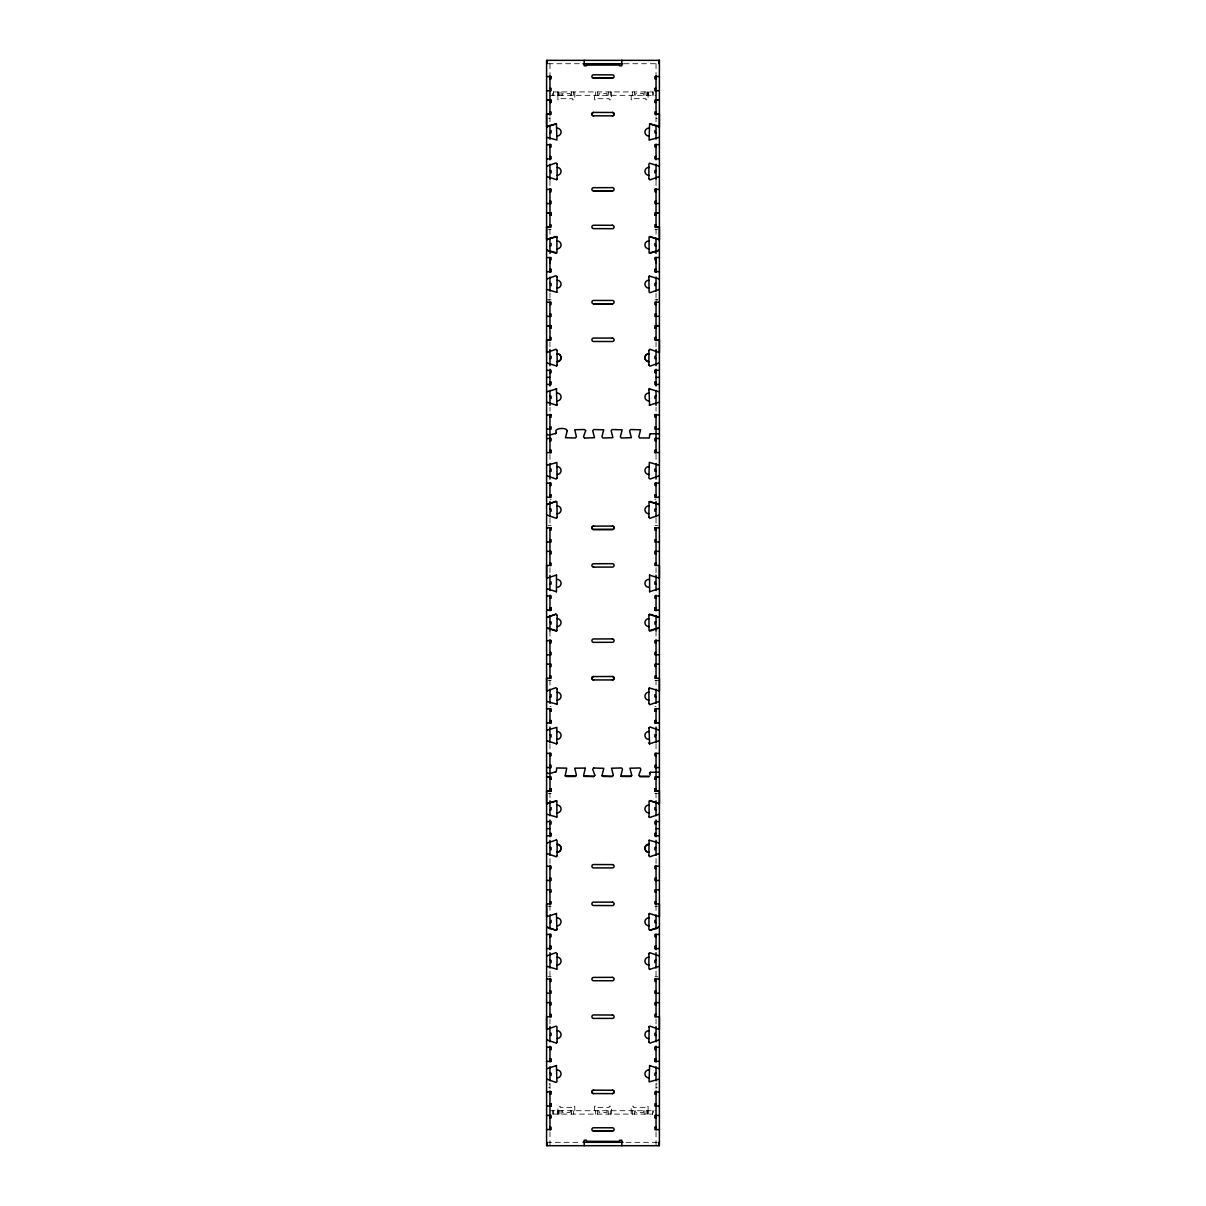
<?xml version="1.0" encoding="UTF-8"?>
<svg xmlns="http://www.w3.org/2000/svg" width="1206" height="1206" viewBox="0 0 1206 1206"><rect width="100%" height="100%" fill="white"/><g stroke="black" fill="none" stroke-linecap="round" stroke-linejoin="round"><path stroke-width="0.75" stroke-dasharray="5 3.75" d="M548.097 63.722L581.94 63.722M624.06 63.722L657.903 63.722M553.253 91.927L652.748 91.927M549.966 95.319L656.034 95.319M548.7 118.354L549.966 118.354M656.034 118.354L657.3 118.354M548.097 229.291L551.097 229.291M654.903 229.291L657.903 229.291M546.589 299.812L551.097 299.812M654.903 299.812L657.903 299.812M548.7 299.977L549.966 299.977M656.034 299.977L657.3 299.977M551.097 499.51L549.966 499.013M654.903 499.51L656.034 499.013M548.097 525.454L551.097 525.454M654.903 525.454L657.903 525.454M548.097 680.591L551.097 680.591M654.903 680.591L659.411 680.591M549.966 706.535L551.097 706.535M654.903 706.535L656.034 706.535M548.097 793.412L551.097 793.412M654.903 793.412L659.411 793.412M548.097 906.234L551.097 906.234M654.903 906.234L657.903 906.234M548.097 976.739L551.097 976.739M654.903 976.739L657.903 976.739M549.122 1083.923L549.966 1083.923M656.034 1083.923L656.878 1083.923M548.7 1087.691L549.966 1087.691M656.034 1087.691L657.3 1087.691M549.966 1110.726L656.034 1110.726M553.253 1114.103L652.748 1114.103M546.589 1142.308L579.935 1142.308M626.065 1142.308L659.411 1142.308M648.104 92.349L648.104 99.827L645.858 99.827L645.858 98.696L633.436 98.696L633.436 99.827L631.19 99.827L631.19 91.927M631.19 1113.681L631.19 1106.204L633.436 1106.204L633.436 1107.334L645.858 1107.334L645.858 1106.204L648.104 1106.204L648.104 1114.103M574.81 92.349L574.81 99.827L572.564 99.827L572.564 98.696L560.142 98.696L560.142 99.827L557.896 99.827L557.896 91.927M557.896 1113.681L557.896 1106.204L560.142 1106.204L560.142 1107.334L572.564 1107.334L572.564 1106.204L574.81 1106.204L574.81 1114.103M656.034 63.722L656.034 74.32M656.034 116.846L656.034 122.469M656.034 180.568L656.034 187.141M656.034 229.261L656.034 234.929M656.034 293.028L656.034 300.535M656.034 341.765L656.034 347.66M656.034 407.176L656.034 411.216M656.034 454.466L656.034 461.988M656.034 518.173L656.034 526.057M656.034 567.725L656.034 575.172M656.034 630.994L656.034 638.426M656.034 680.109L656.034 687.993M656.034 743.816L656.034 751.564M656.034 792.945L656.034 798.945M656.034 858.476L656.034 864.28M656.034 905.51L656.034 911.781M656.034 971.116L656.034 976.905M656.034 1019.01L656.034 1025.462M656.034 1083.561L656.034 1089.184M656.034 1131.846L656.034 1145.7M653.652 91.927L653.652 95.319M653.652 1110.726L653.652 1112.625M652.582 91.927L652.582 95.319M652.582 1110.726L652.582 1114.103M648.331 91.927L648.331 95.319M648.331 1110.726L648.331 1114.103M647.26 91.927L647.26 95.319M647.26 1110.726L647.26 1114.103M646.989 91.927L646.989 95.319M646.989 1110.726L646.989 1114.103M644.878 91.927L644.939 95.319M644.878 1110.726L644.878 1114.103M643.597 95.319L643.597 93.631L635.698 93.631L635.698 95.319M643.597 1110.726L643.597 1112.414L635.698 1112.414L635.698 1110.726M634.371 91.927L634.416 95.319M634.371 1110.726L634.416 1114.103M632.321 91.927L632.321 95.319M632.321 1110.726L632.321 1114.103M611.457 91.927L611.457 99.827L609.211 99.827L609.211 98.696L596.789 98.696L596.789 99.827L594.543 99.827L594.543 91.927M611.457 1114.103L611.457 1106.204L609.211 1106.204L609.211 1107.334L596.789 1107.334L596.789 1106.204L594.543 1106.204L594.543 1114.103M610.326 91.927L610.326 95.319M610.326 1110.726L610.326 1114.103M608.291 91.927L608.231 95.319M608.231 1110.726L608.231 1114.103M606.95 95.319L606.95 93.631L599.05 93.631L599.05 95.319M606.95 1110.726L606.95 1112.414L599.05 1112.414L599.05 1110.726M597.709 91.927L597.769 95.319M597.709 1110.726L597.709 1114.103M595.674 91.927L595.674 95.319M595.674 1110.726L595.674 1114.103M573.679 91.927L573.679 95.319M573.679 1110.726L573.679 1114.103M571.629 91.927L571.584 95.319M571.629 1110.726L571.584 1114.103M570.302 95.319L570.302 93.631L562.403 93.631L562.403 95.319M570.302 1110.726L570.302 1112.414L562.403 1112.414L562.403 1110.726M561.061 91.927L561.122 95.319M561.122 1110.726L561.061 1114.103M559.011 91.927L559.011 95.319M559.011 1110.726L559.011 1114.103M558.74 91.927L558.74 95.319M558.74 1110.726L558.74 1114.103M557.669 91.927L557.669 95.319M557.669 1110.726L557.669 1114.103M553.418 91.927L553.418 95.319M553.418 1110.726L553.418 1114.103M552.348 93.42L552.348 95.319M552.348 1110.726L552.348 1114.103M549.966 63.722L549.966 74.32M549.966 116.846L549.966 122.469M549.966 180.568L549.966 187.141M549.966 229.261L549.966 234.929M549.966 293.028L549.966 300.535M549.966 341.765L549.966 347.66M549.966 407.176L549.966 411.216M549.966 454.466L549.966 461.988M549.966 518.173L549.966 526.057M549.966 567.725L549.966 575.172M549.966 630.994L549.966 638.426M549.966 680.109L549.966 687.993M549.966 743.816L549.966 751.564M549.966 792.945L549.966 798.945M549.966 858.476L549.966 864.28M549.966 905.51L549.966 911.781M549.966 971.116L549.966 976.905M549.966 1019.01L549.966 1025.462M549.966 1083.561L549.966 1089.184M549.966 1131.846L549.966 1145.7"/><path stroke-width="1.5" d="M546.589 1029.442L546.589 1016.703L551.097 1016.703M546.589 916.62L546.589 903.882L551.097 903.882L551.097 901.636L549.966 901.681M546.589 803.799L546.589 791.015L551.097 791.015L551.097 788.754L549.966 788.754L551.097 788.814M546.589 690.978L546.589 678.254M546.589 578.171L546.589 565.433L551.097 565.508L551.097 563.172L549.966 563.232M546.589 352.544L546.589 339.806L549.966 339.76M546.589 239.738L546.589 226.999L551.097 227.045L551.097 224.738L549.966 224.798M546.589 126.916L546.589 114.178L549.966 114.118M549.966 262.787L549.966 261.913M656.034 262.787L656.034 261.913M659.411 1029.442L659.411 1016.703L654.903 1016.794L654.903 1014.457L656.034 1014.457M659.411 916.62L659.411 903.882L654.903 903.882L654.903 901.636L656.034 901.681M659.411 803.799L659.411 791.015L654.903 791.015L654.903 788.754L656.034 788.754L654.903 788.814M659.411 690.978L659.411 678.254L654.903 678.315L654.903 676.008L656.034 676.053M659.411 578.171L659.411 565.433L654.903 565.433L654.903 563.172L656.034 563.232M659.411 352.544L659.411 339.806L656.034 339.76M659.411 239.738L659.411 226.999L654.903 227.045L654.903 224.738L656.034 224.798M659.411 126.916L659.411 114.178L656.034 114.118M556.373 432.306C552.921 428.447 566.157 426.743 567.227 430.632M584.624 438.064L594.513 437.703L592.719 430.768L593.774 429.517L603.724 429.818L601.93 436.753L602.925 438.004L612.95 437.703L611.14 430.768L612.196 429.517L622.16 429.818L620.351 436.753L621.286 437.989L631.371 437.703L629.562 430.768L630.557 429.517L640.582 429.818L638.788 436.753L639.587 437.959L649.341 437.959L649.627 435.276M594.86 775.398L593.804 776.453L583.644 775.895M613.281 775.518L612.226 776.453L602.141 776.001M631.718 775.398L631.22 776.272M565.222 775.895L566.714 768.132L556.72 767.981L556.388 770.755M585.649 430.708L583.493 436.753L584.488 438.004M583.553 775.714L585.302 768.267M601.99 775.714L603.784 768.312L593.834 768.011M631.326 776.182L620.743 776.182L622.507 769.217L621.512 767.951L611.532 768.222L613.281 775.202M639.843 776.453L638.773 775.262L640.914 769.277L639.994 767.966L629.954 768.222L631.718 775.202M546.906 137.363L556.931 140.032L556.403 123.705M556.614 179.694L557.112 178.699M556.795 365.9L557.112 365.041M556.614 518.143L557.112 517.133M556.614 704.485L557.112 703.49M557.112 855.582L556.614 856.592M556.931 969.081L557.112 953.75M557.112 1041.954L556.614 1042.904M546.906 1079.189L555.996 1082.415L556.931 1081.842L556.403 1065.516M649.069 236.964L649.13 253.004L659.094 250.245L650.004 253.366M648.888 276.913L649.386 275.903M648.888 350.433L649.913 349.258L659.094 352.484M649.069 501.862L648.888 517.193M649.597 574.976L649.597 591.784M648.888 615.346L649.386 614.351M648.888 688.882L649.205 688.023M648.888 953.81L649.386 952.8M567.212 430.768L565.463 437.748L575.307 438.004L576.438 436.813L574.734 429.728L584.593 429.517L585.649 430.512M556.087 253.366L546.906 250.185L556.931 252.913L556.931 236.964M557.112 404.417L556.403 405.427M557.112 477.968L556.087 479.038L546.906 475.812M556.403 591.784L556.509 575.021M557.112 742.866L556.403 743.876M649.597 123.705L649.069 140.092L659.094 137.363M557.112 929.238L556.087 930.308L553.147 929.329M648.888 389.613L649.597 388.603M659.094 465.305L649.295 462.32L648.903 478.119L650.004 479.053L659.094 475.812M648.888 728.062L650.004 726.977L659.094 730.203M648.888 914.419L649.597 913.424M649.597 1065.516L649.069 1081.903L659.094 1079.189M556.931 292.199L557.112 276.852M557.082 478.164L556.87 462.486L546.906 465.305M556.931 630.632L557.112 615.301M556.931 816.99L556.87 800.935L546.906 803.693L556.509 800.709M649.069 840.311L648.888 855.642M649.205 1026.487L648.888 1042.014M648.964 389.236L649.597 405.427M648.964 727.685L649.597 743.876M649.597 800.663L659.094 803.754L650.004 800.513L649.069 801.086L649.069 816.99M648.964 914.058L648.918 929.509L650.004 930.323L652.853 929.329M648.964 1026.939L650.004 1026.155L659.094 1029.396M556.931 405.005L556.403 388.603M556.931 929.811L556.403 913.424M576.212 776.001L565.222 775.895M556.795 292.319L546.906 289.47M556.87 704.198L546.906 701.44M556.795 743.62L556.87 727.384L546.906 730.203M649.205 501.726L659.094 504.515M556.795 630.753L546.906 627.964M556.795 817.11L546.906 814.261M649.205 840.19L659.094 843.024M556.795 969.202L546.906 966.353M649.295 276.038L659.094 278.963M556.705 405.201L546.906 402.276M649.295 388.845L659.094 391.769M649.295 614.472L659.094 617.336L650.004 614.171M556.614 179.634L546.906 176.649M649.386 163.142L659.094 166.142M556.614 365.991L546.906 362.991M649.386 687.933L659.094 690.932M649.491 236.632L659.094 239.632L650.004 236.512M649.491 575.081L659.094 578.126M556.403 743.816L546.906 740.71M649.491 913.53L659.094 916.575M546.906 166.142L555.996 162.9L557.112 164.091M648.888 178.699L649.913 179.875L659.094 176.649M555.996 236.451L546.906 239.632L556.509 236.632M546.906 278.963L555.996 275.722L557.112 276.913M659.094 289.47L650.004 292.711L649.069 292.138L648.888 276.852M546.906 352.484L555.996 349.258L557.112 350.433M546.906 391.769L556.705 388.845M659.094 362.991L650.004 366.172L648.888 365.041M659.094 402.276L649.295 405.201M546.906 504.515L555.996 501.349L556.931 501.907L557.112 517.193M546.906 504.575L556.087 501.41M648.888 517.133L649.913 518.324L659.094 515.083M546.906 578.126L556.509 575.081M555.996 614.171L546.906 617.336L555.996 614.171L557.112 615.346M659.094 588.634L649.597 591.739M659.094 627.904L649.069 630.572L648.888 615.301M659.094 627.964L649.808 631.13M546.906 690.932L555.996 687.691L557.112 688.882M648.888 703.49L649.913 704.666L659.094 701.44M649.597 743.816L659.094 740.71M546.906 843.024L556.509 839.979M648.964 816.733L649.913 817.487L659.094 814.261M648.888 855.582L649.913 856.773L659.094 853.531M546.906 916.575L556.509 913.53M546.906 955.845L555.996 952.619L557.112 953.81M650.004 930.263L659.094 927.082L653.411 929.133M659.094 966.353L649.491 969.413M546.906 1029.396L555.996 1026.155L556.931 1026.728L557.112 1042.014M546.906 1068.682L556.403 1065.576M648.888 1041.954L649.913 1043.145L659.094 1039.904M649.597 123.766L659.094 126.796L649.702 123.736M546.906 588.634L556.403 591.739M649.597 1065.576L659.094 1068.682M556.192 631.13L546.906 627.904M556.192 856.697L546.906 853.531M649.702 952.725L659.094 955.845M593.699 767.951L592.719 769.292L594.86 775.202M649.145 776.453L639.843 776.453M546.906 515.083L556.192 518.248M546.906 1039.904L556.192 1043.069M555.318 433.813C559.991 431.1 547.087 437.446 546.589 433.783M650.682 433.813L659.411 433.783M555.318 772.262C559.961 769.549 547.418 775.955 546.589 772.232M650.682 772.262L659.411 772.232M649.913 501.41L659.094 504.575M555.996 930.323L546.906 927.082L552.589 929.133M585.031 768.071L574.734 768.177L576.438 775.202M575.383 776.453L566.187 776.513M593.804 776.453L584.548 776.453M612.226 776.453L602.985 776.453M583.041 63.722L622.959 63.722M584.201 60.3L584.201 65.817L586.448 65.817L586.448 64.627L619.552 64.627L619.552 65.817L621.799 65.817L621.799 60.3M586.448 64.687L619.552 64.687M546.589 76.566L551.097 76.626M659.411 76.521L654.903 76.566L654.903 78.887L656.034 78.887M593.593 78.254L612.407 78.194A1.688 1.688 0 0 0 614.095 76.566A1.688 1.688 0 0 0 612.407 74.878L593.593 74.817A1.688 1.688 0 0 0 591.905 76.566A1.688 1.688 0 0 0 593.593 78.254L612.407 78.254M549.966 78.827L551.097 78.887L551.097 76.566M549.966 88.475L551.097 88.415L551.097 90.721L546.589 90.721M654.903 88.475L656.034 88.475M659.411 90.676L654.903 90.721L654.903 88.415M551.097 100.068L546.589 100.083L551.097 100.128L551.097 102.389L549.966 102.389L551.097 102.329M656.034 100.098L659.411 100.098L654.903 100.068L654.903 102.389L656.034 102.389L654.903 102.329M549.966 111.977L551.097 111.917L551.097 114.223L546.589 114.223M656.034 111.917L654.903 111.977L654.903 114.223L659.411 114.223M593.593 112.414L612.407 112.475A1.688 1.688 0 0 1 614.095 114.103A1.688 1.688 0 0 1 612.407 115.866L593.593 115.806A1.688 1.688 0 0 1 591.905 114.163A1.688 1.688 0 0 1 593.593 112.414L593.593 112.475A1.688 1.688 0 0 0 591.905 114.163A1.688 1.688 0 0 0 593.593 115.806L593.593 115.866M549.966 132.826L551.097 132.826L551.097 130.58M656.034 132.826L654.903 132.826L654.903 130.58M546.589 144.765L551.097 144.72L551.097 147.026L549.966 146.966M659.411 144.675L654.903 144.72L654.903 147.026L656.034 146.966M549.966 156.614L551.097 156.614L551.097 158.875L546.589 158.875M656.034 156.554L654.903 156.554L654.903 158.875L659.411 158.77M549.966 170.619L551.097 170.619L551.097 172.88M656.034 170.619L654.903 170.619L654.903 172.88M549.966 189.236L551.097 189.236M654.903 189.236L656.034 189.236M546.589 189.387L551.097 189.448L551.097 191.709L549.966 191.709M659.411 189.342L654.903 189.448L654.903 191.709L656.034 191.648M593.593 191.076L612.407 191.015A1.688 1.688 0 0 0 614.095 189.327A1.688 1.688 0 0 0 612.407 187.639L593.593 187.699A1.688 1.688 0 0 0 591.905 189.327A1.688 1.688 0 0 0 593.593 191.015L612.407 191.076M549.966 201.296L551.097 201.236L551.097 203.558L546.589 203.558M656.034 201.296L654.903 201.236L654.903 203.558L659.411 203.467M551.097 212.889L546.589 212.904L551.097 212.949L551.097 215.211L549.966 215.211L551.097 215.15M656.034 212.919L659.411 212.919L654.903 212.889L654.903 215.211L656.034 215.211L654.903 215.15M612.407 225.296L593.593 225.236A1.688 1.688 0 0 0 591.905 226.939A1.688 1.688 0 0 0 593.593 228.627L612.407 228.688A1.688 1.688 0 0 0 614.095 226.984A1.688 1.688 0 0 0 612.407 225.296L612.407 225.236M546.589 226.939L549.966 226.939M656.034 226.939L659.411 226.939M549.966 245.647L551.097 245.647L551.097 243.401M656.034 245.647L654.903 245.647L654.903 243.401M546.589 257.541L551.097 257.602L551.097 259.848L549.966 259.848M659.411 257.496L654.903 257.541L654.903 259.848L656.034 259.787M551.097 269.375L549.966 269.375L551.097 269.435L551.097 271.697L549.408 271.697M654.903 269.375L656.034 269.375L654.903 269.435L654.903 271.697L656.592 271.697M551.097 271.636L546.876 271.697M654.903 271.636L659.411 271.606M549.966 283.455L551.097 283.455L551.097 285.701M656.034 283.455L654.903 283.455L654.903 285.701M546.589 302.254L551.097 302.254L551.097 304.515L549.966 304.455M659.411 302.239L654.903 302.193L654.903 304.515L656.034 304.455M593.593 303.822L612.407 303.822A1.688 1.688 0 0 0 614.095 302.133A1.688 1.688 0 0 0 612.407 300.445L593.593 300.445A1.688 1.688 0 0 0 591.905 302.133A1.688 1.688 0 0 0 593.593 303.822L612.407 303.822M549.966 314.042L551.097 314.042L551.097 316.364L546.589 316.364M656.034 314.103L654.903 314.103L654.903 316.364L659.411 316.289M546.589 325.695L551.097 325.695L551.097 328.017L549.966 328.017M659.411 325.695L654.903 325.695L654.903 328.017L656.034 328.017M546.589 325.726L551.097 325.756M656.034 325.726L659.411 325.726M549.966 327.957L551.097 327.957M654.903 327.957L656.034 327.957M549.966 337.544L551.097 337.544L551.097 339.851L546.589 339.851M654.903 337.605L656.034 337.605M654.903 339.806L659.411 339.851M549.966 358.484L551.097 358.484L551.097 356.222M656.034 358.484L654.903 358.484L654.903 356.222M546.589 370.393L551.097 370.348L551.097 372.654L549.966 372.654M654.903 370.393L659.411 370.317M654.903 372.594L656.034 372.654M546.589 377.372L549.966 377.372M656.034 377.372L659.411 377.372M551.097 382.181L549.966 382.181L551.097 382.242L551.097 384.503L546.589 384.443M654.903 382.181L656.034 382.181L654.903 382.242L654.903 384.503L659.411 384.428M549.966 396.277L551.097 396.277L551.097 398.523M656.034 396.277L654.903 396.277L654.903 398.523M549.966 414.894L551.097 414.894L551.097 417.276L549.966 417.276M656.034 417.216L654.903 417.276L654.903 414.954L656.034 414.894M546.589 414.954L551.097 414.954M654.903 414.954L659.411 414.985M549.966 426.803L551.097 426.864L551.097 429.125L546.589 429.095M656.034 426.803L654.903 426.864L654.903 429.125L659.411 429.14M547.011 438.547L551.097 438.456L551.097 440.778L549.966 440.778M658.989 438.547L654.903 438.456L654.903 440.778L656.034 440.778M551.097 450.305L549.966 450.305L551.097 450.366L551.097 452.627L549.966 452.687L549.966 414.216M654.903 450.305L656.034 450.305L654.903 450.366L654.903 452.627L656.034 452.687L656.034 414.216M546.589 452.567L551.097 452.567M654.903 452.567L659.411 452.582M549.966 471.305L551.097 471.305L551.097 469.044M656.034 471.305L654.903 471.305L654.903 469.044M546.589 483.214L551.097 483.154L551.097 485.475L549.966 485.415M659.411 483.139L654.903 483.214L654.903 485.475L656.034 485.415M551.097 495.003L549.966 495.003L551.097 495.063L551.097 497.309L546.589 497.249M654.903 495.003L656.034 495.003L654.903 495.063L654.903 497.309L659.411 497.249M549.966 509.098L551.097 509.098L551.097 511.359M656.034 509.098L654.903 509.098L654.903 511.359M593.593 526.133L612.407 526.087A1.688 1.688 0 0 1 614.095 527.776A1.688 1.688 0 0 1 612.407 529.524L593.593 529.524A1.688 1.688 0 0 1 591.905 527.836A1.688 1.688 0 0 1 593.593 526.087L593.593 526.133A1.688 1.688 0 0 0 591.905 527.836A1.688 1.688 0 0 0 593.593 529.464L612.407 529.464A1.688 1.688 0 0 0 614.095 527.776A1.688 1.688 0 0 0 612.407 526.133L612.407 526.133M551.097 527.715L549.966 527.715L549.966 565.508M654.903 527.715L656.034 527.715L656.034 565.508M546.589 527.836L551.097 527.896L551.097 530.143L549.966 530.143M659.411 527.806L654.903 527.836L654.903 530.143L656.034 530.143M549.966 539.685L551.097 539.73L551.097 541.991L546.589 541.991M656.034 539.685L654.903 539.73L654.903 541.991L659.411 541.961M546.589 551.368L551.097 551.338L551.097 553.644L549.966 553.644L551.097 553.584M659.411 551.368L654.903 551.338L654.903 553.644L656.034 553.644L654.903 553.584M593.593 567.121L612.407 567.061A1.688 1.688 0 0 0 614.095 565.373A1.688 1.688 0 0 0 612.407 563.684L593.593 563.745A1.688 1.688 0 0 0 591.905 565.433A1.688 1.688 0 0 0 593.593 567.121L593.593 567.061M549.966 584.126L551.097 584.126L551.097 581.865M656.034 584.126L654.903 584.126L654.903 581.865M546.589 595.975L551.097 595.975L551.097 598.297L549.966 598.236M659.411 595.975L654.903 596.035L654.903 598.297L656.034 598.236M551.097 607.824L549.966 607.824L551.097 607.884L551.097 610.13L549.408 610.13M654.903 607.824L656.034 607.824L654.903 607.884L654.903 610.13L656.592 610.13M551.097 610.085L546.876 610.13M654.903 610.085L659.124 610.13M549.966 621.919L551.097 621.919L551.097 624.18M656.034 621.919L654.903 621.919L654.903 624.18M546.589 640.718L551.097 640.537M659.411 640.627L654.903 640.657L654.903 642.964L656.034 642.964M549.966 642.919L551.097 642.919L551.097 640.657M549.966 652.506L551.097 652.506L551.097 654.813L546.589 654.813M656.034 652.506L654.903 652.506L654.903 654.813L659.411 654.768M546.589 664.189L551.097 664.159L551.097 666.466L549.966 666.405M659.411 664.189L654.903 664.159L654.903 666.466L656.034 666.466M549.966 676.008L551.097 676.008L551.097 678.315L546.589 678.315M593.593 676.566L612.407 676.506A1.688 1.688 0 0 1 614.095 678.194A1.688 1.688 0 0 1 612.407 679.943L593.593 679.943A1.688 1.688 0 0 1 591.905 678.254A1.688 1.688 0 0 1 593.593 676.506L593.593 676.566A1.688 1.688 0 0 0 591.905 678.254A1.688 1.688 0 0 0 593.593 679.883L593.593 679.943M549.966 696.947L551.097 696.947L551.097 694.686M656.034 696.947L654.903 696.947L654.903 694.686M546.589 708.842L551.097 708.781L551.097 711.103M659.411 708.796L654.903 708.781L654.903 711.103M549.966 711.043L551.097 711.043M654.903 711.043L656.034 711.043M549.966 720.63L551.097 720.63L551.097 722.937L549.408 722.937M656.034 720.63L654.903 720.63L654.903 722.937L656.592 722.937M549.966 720.691L551.097 720.691M654.903 720.691L656.034 720.691M546.589 722.876L551.097 722.876M654.903 722.876L659.411 722.891M549.966 734.74L551.097 734.74L551.097 737.002M656.034 734.74L654.903 734.74L654.903 737.002M546.589 753.403L551.097 753.358L551.097 755.71L549.966 755.649M659.411 753.449L654.903 753.403L654.903 755.71L656.034 755.649M549.966 765.252L551.097 765.297L551.097 767.559L546.589 767.529M656.034 765.252L654.903 765.297L654.903 767.559L659.411 767.589M621.407 776.453L630.602 776.513M549.966 777.011L546.589 776.981L551.097 776.905L551.097 779.227L549.966 779.227L551.097 779.166M656.034 777.011L659.411 776.981L654.903 776.905L654.903 779.227L656.034 779.227L654.903 779.166M546.589 791.061L551.097 791.151M654.903 791.151L659.411 791.061M549.966 809.769L551.097 809.769L551.097 807.507M656.034 809.769L654.903 809.769L654.903 807.507M546.589 821.603L551.097 821.603L551.097 823.924L549.966 823.864M659.411 821.618L654.903 821.603L654.903 823.924L656.034 823.864M546.589 828.673L549.966 828.658M656.034 828.658L659.411 828.673M551.097 833.452L549.966 833.452L551.097 833.512L551.097 835.758L549.408 835.758M654.903 833.452L656.034 833.452L654.903 833.512L654.903 835.758L656.592 835.758M551.097 835.713L546.876 835.758M654.903 835.713L659.124 835.758M549.966 847.562L551.097 847.562L551.097 849.823M656.034 847.562L654.903 847.562L654.903 849.823M546.589 866.285L551.097 866.285L551.097 868.591L549.966 868.546M659.411 866.285L654.903 866.179L654.903 868.591L656.034 868.546M549.966 878.134L551.097 878.134L551.097 880.44L546.589 880.44M656.034 878.134L654.903 878.194L654.903 880.44L659.411 880.44M546.589 889.802L551.097 889.787L551.097 892.093L549.966 892.093M659.411 889.802L654.903 889.787L654.903 892.093L656.034 892.033M549.966 922.59L551.097 922.59L551.097 920.329M656.034 922.59L654.903 922.59L654.903 920.329M546.589 934.484L551.097 934.424L551.097 936.745L549.966 936.745M659.411 934.439L654.903 934.484L654.903 936.745L656.034 936.745M551.097 946.273L549.966 946.273L551.097 946.333L551.097 948.594L549.408 948.594M654.903 946.273L656.034 946.273L654.903 946.333L654.903 948.594L656.592 948.594M551.097 948.534L546.876 948.594M654.903 948.534L659.124 948.594M549.966 960.383L551.097 960.383L551.097 962.644M656.034 960.383L654.903 960.383L654.903 962.644M546.589 979.106L551.097 979.166L551.097 981.428L549.966 981.367M654.903 979.001L659.411 979.106M656.034 981.367L654.903 981.367L654.903 979.106M549.966 990.955L551.097 991.015L551.097 993.262L546.589 993.262M656.034 991.015L654.903 990.955L654.903 993.262L659.411 993.262M546.589 1002.653L551.097 1002.608L551.097 1004.915L549.966 1004.915M659.411 1002.638L654.903 1002.608L654.903 1004.915L656.034 1004.869M549.966 1014.457L551.097 1014.517M549.966 1035.411L551.097 1035.411L551.097 1033.165M656.034 1035.411L654.903 1035.411L654.903 1033.165M551.097 1049.506L549.966 1049.506L551.097 1049.567L551.097 1047.245L546.876 1047.305M654.903 1049.506L656.034 1049.506L654.903 1049.567L654.903 1047.245L659.124 1047.305M549.408 1047.305L551.097 1047.305M654.903 1047.305L656.592 1047.305M549.966 1059.094L551.097 1059.094L551.097 1061.416L549.408 1061.416M656.034 1059.094L654.903 1059.094L654.903 1061.416L656.592 1061.416M549.966 1059.154L551.097 1059.154M654.903 1059.154L656.034 1059.154M546.589 1061.355L551.097 1061.355M654.903 1061.355L659.411 1061.355M549.966 1073.204L551.097 1073.204L551.097 1075.466M656.034 1073.204L654.903 1073.204L654.903 1075.466M593.593 1090.179L612.407 1090.239A1.688 1.688 0 0 1 614.095 1091.927A1.688 1.688 0 0 1 612.407 1093.616L593.593 1093.556A1.688 1.688 0 0 1 591.905 1091.867A1.688 1.688 0 0 1 593.593 1090.179L593.593 1090.239A1.688 1.688 0 0 0 591.905 1091.927A1.688 1.688 0 0 0 593.593 1093.616L593.593 1093.556M546.589 1091.927L551.097 1091.822M659.411 1091.988L654.903 1091.927L654.903 1094.249L656.034 1094.189M549.966 1094.249L551.097 1094.189L551.097 1091.927M549.966 1103.776L551.097 1103.837M656.034 1103.776L654.903 1103.776L654.903 1106.083L659.411 1106.053M546.589 1106.083L551.097 1106.023M546.589 1115.46L551.097 1115.429L551.097 1117.751M659.411 1115.49L654.903 1115.429L654.903 1117.751M549.966 1117.751L551.097 1117.691M654.903 1117.691L656.034 1117.751M549.966 1127.278L551.097 1127.278L551.097 1129.585L546.589 1129.525M654.903 1127.339L656.034 1127.278M659.411 1129.585L654.903 1129.585L654.903 1127.278M593.593 1131.213L612.407 1131.168A1.688 1.688 0 0 0 614.095 1129.464A1.688 1.688 0 0 0 612.407 1127.776L593.593 1127.776A1.688 1.688 0 0 0 591.905 1129.464A1.688 1.688 0 0 0 593.593 1131.168L612.407 1131.213M583.041 1142.308L622.959 1142.308M556.298 123.736L546.906 126.796L556.403 123.766M556.298 839.904L557.112 840.883L557.112 855.642M649.702 969.488L648.888 968.403L648.888 953.75M556.403 236.527L557.082 237.326M649.205 743.62L648.888 742.866M649.627 773.724L650.14 775.202M659.094 60.345L659.094 63.722M659.094 1142.308L659.094 1145.7M656.034 75.33L656.034 115.173M656.034 125.123L656.034 139.218M656.034 144.057L656.034 159.84M656.034 164.227L656.034 179.694M656.034 188.709L656.034 227.045M656.034 237.944L656.034 253.441M656.034 257.436L656.034 271.968M656.034 277.048L656.034 291.159M656.034 302.058L656.034 339.866M656.034 349.514L656.034 365.674M656.034 369.277L656.034 386.026M656.034 390.458L656.034 405.352M656.034 463.586L656.034 479.084M656.034 482.943L656.034 497.46M656.034 501.425L656.034 516.801M656.034 575.172L656.034 590.518M656.034 595.206L656.034 610.854M656.034 615.527L656.034 630.994M656.034 639.723L656.034 678.315M656.034 689.229L656.034 703.339M656.034 708.585L656.034 722.891M656.034 727.067L656.034 742.444M656.034 753.102L656.034 791.151M656.034 800.814L656.034 815.693M656.034 820.02L656.034 836.768M656.034 840.371L656.034 855.28M656.034 865.365L656.034 903.972M656.034 914.887L656.034 928.982M656.034 934.092L656.034 949.74M656.034 952.71L656.034 968.101M656.034 978.609L656.034 1016.794M656.034 1026.457L656.034 1041.803M656.034 1046.205L656.034 1061.868M656.034 1066.813L656.034 1080.923M656.034 1090.857L656.034 1129.886M654.903 337.544L654.903 339.851M654.903 370.348L654.903 372.654M649.024 776.513L639.904 776.513M648.888 164.031L648.888 178.759M648.888 350.388L648.888 365.101M648.888 688.822L648.888 703.55M621.799 1145.7L621.799 1140.183L619.552 1140.243L619.552 1141.373L586.448 1141.313L586.448 1140.183L584.201 1140.183L584.201 1145.7M612.407 112.414L612.407 112.475A1.688 1.688 0 0 1 614.095 114.163A1.688 1.688 0 0 1 612.407 115.806L612.407 115.866M612.407 676.506L612.407 676.566A1.688 1.688 0 0 1 614.095 678.254A1.688 1.688 0 0 1 612.407 679.883L612.407 679.943M612.407 1090.239L612.407 1090.179A1.688 1.688 0 0 1 614.095 1091.867A1.688 1.688 0 0 1 612.407 1093.556L612.407 1093.616M557.112 164.031L557.112 178.759M557.112 350.388L557.112 365.101M557.112 688.822L557.112 703.55M551.097 1014.457L551.097 1016.764M551.097 1103.776L551.097 1106.083M549.966 75.33L549.966 115.173M549.966 125.123L549.966 139.218M549.966 144.057L549.966 159.84M549.966 164.227L549.966 179.694M549.966 188.709L549.966 227.045M549.966 237.944L549.966 253.441M549.966 257.436L549.966 271.968M549.966 277.048L549.966 291.159M549.966 302.058L549.966 339.866M549.966 349.514L549.966 365.674M549.966 369.277L549.966 386.026M549.966 390.458L549.966 405.352M549.966 463.586L549.966 479.084M549.966 482.943L549.966 497.46M549.966 501.425L549.966 516.801M549.966 575.172L549.966 590.518M549.966 595.206L549.966 610.854M549.966 615.527L549.966 630.994M549.966 639.723L549.966 678.315M549.966 689.229L549.966 703.339M549.966 708.585L549.966 722.891M549.966 727.067L549.966 742.444M549.966 753.102L549.966 791.151M549.966 800.814L549.966 815.693M549.966 820.02L549.966 836.768M549.966 840.371L549.966 855.28M549.966 865.365L549.966 903.972M549.966 914.887L549.966 928.982M549.966 934.092L549.966 949.74M549.966 952.71L549.966 968.101M549.966 978.609L549.966 1016.794M549.966 1026.457L549.966 1041.803M549.966 1046.205L549.966 1061.868M549.966 1066.813L549.966 1080.923M549.966 1090.857L549.966 1129.886M546.906 60.345L546.906 63.722M546.906 1142.308L546.906 1145.7M557.112 1030.678A3.95 3.95 0 0 1 561.061 1034.627A3.95 3.95 0 0 1 557.112 1038.577M648.888 1038.577A3.95 3.95 0 0 1 644.939 1034.627A3.95 3.95 0 0 1 648.888 1030.678M648.888 1077.847A3.95 3.95 0 0 1 644.939 1073.898A3.95 3.95 0 0 1 648.888 1069.948M557.112 1069.948A3.95 3.95 0 0 1 561.061 1073.898A3.95 3.95 0 0 1 557.112 1077.847M557.112 917.856A3.95 3.95 0 0 1 561.061 921.806A3.95 3.95 0 0 1 557.112 925.756M648.888 925.756A3.95 3.95 0 0 1 644.939 921.806A3.95 3.95 0 0 1 648.888 917.856M648.888 965.026A3.95 3.95 0 0 1 644.939 961.076A3.95 3.95 0 0 1 648.888 957.127M557.112 957.127A3.95 3.95 0 0 1 561.061 961.076A3.95 3.95 0 0 1 557.112 965.026M557.112 805.035A3.95 3.95 0 0 1 561.061 808.985A3.95 3.95 0 0 1 557.112 812.919M648.888 812.919A3.95 3.95 0 0 1 644.939 808.985A3.95 3.95 0 0 1 648.888 805.035M648.888 852.205A3.95 3.95 0 0 1 644.939 848.255A3.95 3.95 0 0 1 648.888 844.306A3.95 3.95 0 0 0 644.939 848.285A3.95 3.95 0 0 0 648.888 852.235M557.112 852.205A3.95 3.95 0 0 0 561.061 848.255A3.95 3.95 0 0 0 557.112 844.306A3.95 3.95 0 0 1 561.061 848.285A3.95 3.95 0 0 1 557.112 852.235M557.112 692.214A3.95 3.95 0 0 1 561.061 696.163A3.95 3.95 0 0 1 557.112 700.098M648.888 700.098A3.95 3.95 0 0 1 644.939 696.163A3.95 3.95 0 0 1 648.888 692.214M648.888 739.384A3.95 3.95 0 0 1 644.939 735.434A3.95 3.95 0 0 1 648.888 731.484M557.112 731.484A3.95 3.95 0 0 1 561.061 735.434A3.95 3.95 0 0 1 557.112 739.384M557.112 579.408A3.95 3.95 0 0 1 561.061 583.357A3.95 3.95 0 0 1 557.112 587.292M648.888 587.292A3.95 3.95 0 0 1 644.939 583.357A3.95 3.95 0 0 1 648.888 579.408M648.888 626.577A3.95 3.95 0 0 1 644.939 622.628A3.95 3.95 0 0 1 648.888 618.678M557.112 618.678A3.95 3.95 0 0 1 561.061 622.628A3.95 3.95 0 0 1 557.112 626.577M557.112 466.586A3.95 3.95 0 0 1 561.061 470.521A3.95 3.95 0 0 1 557.112 474.471M648.888 474.471A3.95 3.95 0 0 1 644.939 470.521A3.95 3.95 0 0 1 648.888 466.586M648.888 513.756A3.95 3.95 0 0 1 644.939 509.806A3.95 3.95 0 0 1 648.888 505.857M557.112 505.857A3.95 3.95 0 0 1 561.061 509.806A3.95 3.95 0 0 1 557.112 513.756M557.112 353.765A3.95 3.95 0 0 1 561.061 357.715A3.95 3.95 0 0 1 557.112 361.694A3.95 3.95 0 0 0 561.061 357.715A3.95 3.95 0 0 0 557.112 353.795M648.888 353.765A3.95 3.95 0 0 0 644.939 357.715A3.95 3.95 0 0 0 648.888 361.694A3.95 3.95 0 0 1 644.939 357.715A3.95 3.95 0 0 1 648.888 353.795M648.888 400.935A3.95 3.95 0 0 1 644.939 396.985A3.95 3.95 0 0 1 648.888 393.035M557.112 393.035A3.95 3.95 0 0 1 561.061 396.985A3.95 3.95 0 0 1 557.112 400.935M557.112 128.138A3.95 3.95 0 0 1 561.061 132.087A3.95 3.95 0 0 1 557.112 136.037M648.888 136.037A3.95 3.95 0 0 1 644.939 132.087A3.95 3.95 0 0 1 648.888 128.138M648.888 175.307A3.95 3.95 0 0 1 644.939 171.358A3.95 3.95 0 0 1 648.888 167.408M557.112 167.408A3.95 3.95 0 0 1 561.061 171.358A3.95 3.95 0 0 1 557.112 175.307M557.112 240.959A3.95 3.95 0 0 1 561.061 244.908A3.95 3.95 0 0 1 557.112 248.858M648.888 248.858A3.95 3.95 0 0 1 644.939 244.908A3.95 3.95 0 0 1 648.888 240.959M648.888 288.128A3.95 3.95 0 0 1 644.939 284.179A3.95 3.95 0 0 1 648.888 280.229M557.112 280.229A3.95 3.95 0 0 1 561.061 284.179A3.95 3.95 0 0 1 557.112 288.128M649.567 434.808L650.426 433.798L649.582 434.673M649.567 773.257L650.351 772.262L649.567 773.393M659.411 60.345L546.589 60.345L546.589 1145.7L659.411 1145.7L659.411 60.3M612.407 338.102L593.593 338.042A1.688 1.688 0 0 0 591.905 339.791A1.688 1.688 0 0 0 593.593 341.494L612.407 341.494A1.688 1.688 0 0 0 614.095 339.791A1.688 1.688 0 0 0 612.407 338.102L612.407 338.102M612.407 638.909L593.593 638.969A1.688 1.688 0 0 0 591.905 640.657A1.688 1.688 0 0 0 593.593 642.346L612.407 642.285A1.688 1.688 0 0 0 614.095 640.597A1.688 1.688 0 0 0 612.407 638.909L612.407 638.969M612.407 864.596L593.593 864.536A1.688 1.688 0 0 0 591.905 866.225A1.688 1.688 0 0 0 593.593 867.913L612.407 867.913A1.688 1.688 0 0 0 614.095 866.285A1.688 1.688 0 0 0 612.407 864.596L612.407 864.596M612.407 902.133L593.593 902.133A1.688 1.688 0 0 0 591.905 903.822A1.688 1.688 0 0 0 593.593 905.51L612.407 905.57A1.688 1.688 0 0 0 614.095 903.882A1.688 1.688 0 0 0 612.407 902.194L612.407 902.133M612.407 977.357L593.593 977.418A1.688 1.688 0 0 0 591.905 979.046A1.688 1.688 0 0 0 593.593 980.734L612.407 980.734A1.688 1.688 0 0 0 614.095 979.106A1.688 1.688 0 0 0 612.407 977.418L612.407 977.418M612.407 1015.015L593.593 1014.955A1.688 1.688 0 0 0 591.905 1016.703A1.688 1.688 0 0 0 593.593 1018.392L612.407 1018.392A1.688 1.688 0 0 0 614.095 1016.643A1.688 1.688 0 0 0 612.407 1014.955L612.407 1015.015"/></g></svg>
